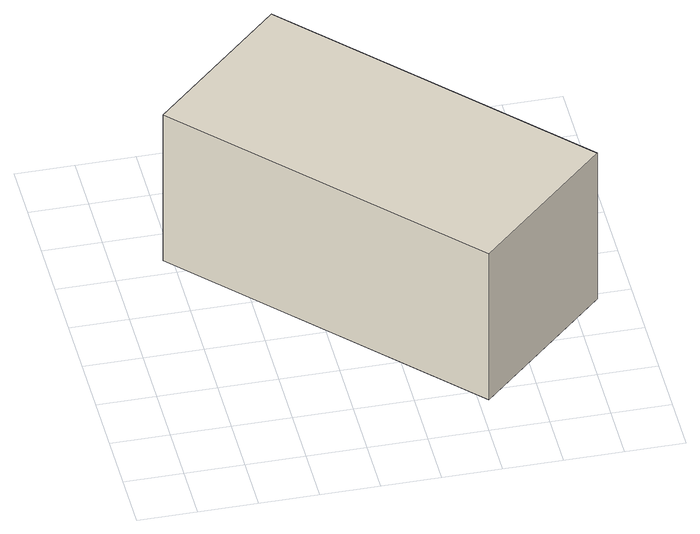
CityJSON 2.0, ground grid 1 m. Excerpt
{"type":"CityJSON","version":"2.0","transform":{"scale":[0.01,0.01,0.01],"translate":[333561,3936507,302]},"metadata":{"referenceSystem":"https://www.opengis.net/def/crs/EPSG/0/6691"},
"CityObjects":{
"building1":{"type":"Building","attributes":{"BuildingIDAttribute.prefecture":"14","BuildingIDAttribute.city":"14151","BuildingDetailAttribute.surveyYear":2015,"BuildingLandSlideRiskAttribute.description":"1","BuildingLandSlideRiskAttribute.areaType":"1"},"geometry":[{"type":"Solid","lod":"1","boundaries":[[[[0,1,2,3]],[[2,4,5,3]],[[1,6,4,2]],[[0,7,6,1]],[[3,5,7,0]],[[4,6,7,5]]]]}]}
},
"vertices":[
[741,288,45],[516,76,45],[84,534,45],[309,746,45],[84,534,345],[309,746,345],[516,76,345],[741,288,345]
]}
